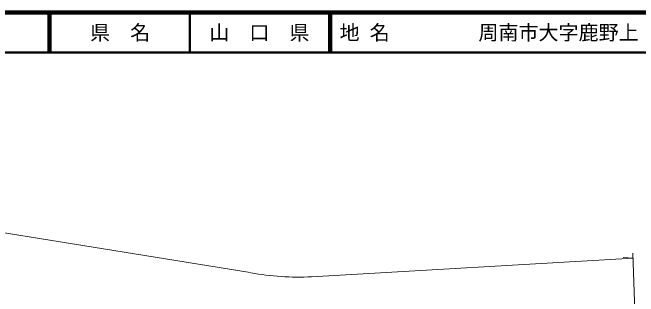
# Model space of a CAD drawing. Units: millimetres at full size, sheet at 1:1000; details may follow other scales. Extents: x 40000 to 680000, y 20000 to 380000.
# Drawn here: x 288771 to 444968, y 309136 to 380000 of the extents above; entities that cross this region are included whole.
import ezdxf
from ezdxf.enums import TextEntityAlignment as Align

# ---------------------------------------------------------------- set-up
doc = ezdxf.new("R2010")
doc.units = ezdxf.units.MM
doc.header["$LTSCALE"] = 1000
for name, color, linetype, lineweight in [('M-STR-HTXT', 7, 'Continuous', 13), ('M-TTL', 2, 'Continuous', 140), ('M-TTL-LINE', 7, 'Continuous', 50)]:
    doc.layers.add(name, color=color, linetype=linetype, lineweight=lineweight)
doc.layers.add('M-TTL-TXT', color=7, linetype='Continuous')
doc.styles.add('ＭＳ ゴシック', font='')
doc.styles.get('ＭＳ ゴシック').set_extended_font_data('MS Gothic')

msp = doc.modelspace()

# ---------------------------------------------------------------- linework, layer by layer
at = {"layer": 'M-STR-HTXT'}
for p, q in [((239602, 332583), (348038, 315096)), ((239602, 332583), (348038, 315096)), ((363383, 314073), (443630, 318703)), ((363383, 314073), (443630, 318703)), ((443630, 318703), (441183, 318904)), ((443630, 318703), (441183, 318904)), ((443588, 319905), (444215, 302056)), ((443588, 319905), (444215, 302056))]:
    msp.add_line(p, q, dxfattribs=at)
msp.add_arc((359811, 375970), 62000, 259.26646, 273.30295, dxfattribs=at)
msp.add_arc((359811, 375970), 62000, 259.26646, 273.30295, dxfattribs=at)
at = {"layer": 'M-TTL'}
msp.add_line((680000, 380000), (40000, 380000), dxfattribs=at)
msp.add_line((680000, 380000), (40000, 380000), dxfattribs=at)
at = {"layer": 'M-TTL-LINE'}
for p, q in [((297750, 380000), (297750, 370000)), ((297750, 380000), (297750, 370000)), ((298250, 380000), (298250, 370000)), ((298250, 380000), (298250, 370000)), ((333000, 380000), (333000, 370000)), ((333000, 380000), (333000, 370000)), ((367750, 380000), (367750, 370000)), ((367750, 380000), (367750, 370000)), ((368250, 380000), (368250, 370000)), ((368250, 380000), (368250, 370000)), ((40000, 370000), (680000, 370000)), ((40000, 370000), (680000, 370000))]:
    msp.add_line(p, q, dxfattribs=at)

# ---------------------------------------------------------------- texts
at = {"layer": 'M-TTL-TXT', "style": 'ＭＳ ゴシック'}
for s, p in [('県\u3000名', (315625, 375000)), ('県\u3000名', (315625, 375000)), ('山\u3000口\u3000県', (350375, 375000)), ('山\u3000口\u3000県', (350375, 375000))]:
    msp.add_text(s, height=3666, dxfattribs=at).set_placement(p, align=Align.MIDDLE_CENTER)
for s, p in [('地 名', (370380, 375000)), ('地 名', (370380, 375000)), ('周南市大字鹿野上', (405024, 375000)), ('周南市大字鹿野上', (405024, 375000))]:
    msp.add_text(s, height=3666, dxfattribs=at).set_placement(p, align=Align.MIDDLE_LEFT)

doc.saveas('drawing.dxf')
